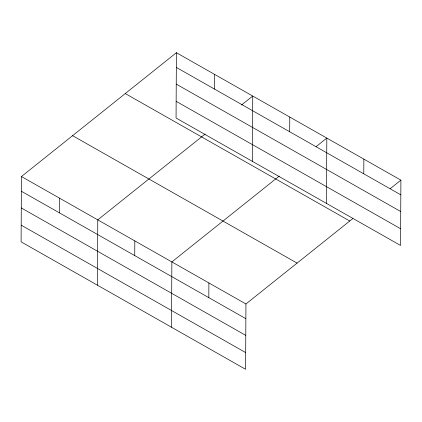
<?xml version="1.0" encoding="UTF-8"?>
<svg xmlns="http://www.w3.org/2000/svg" width="422" height="422" viewBox="0 0 422 422"><rect width="100%" height="100%" fill="white"/><g stroke="black" fill="none" stroke-linecap="round" stroke-linejoin="round"><path stroke-width="0.63" d="M176.401 52.708L176.058 118.023L400.557 245.456L400.9 180.141L176.401 52.708L21.443 176.544L21.1 241.859L245.599 369.292L245.942 303.977L352.834 218.554M59.528 212.91L59.607 198.208M97.429 285.188L97.772 219.873L205.171 134.038M134.739 255.6L134.813 240.899M171.517 327.24L171.859 261.925L279.258 176.095M208.821 297.652L208.901 282.951M214.487 89.074L214.566 74.372M252.388 161.352L252.731 96.037L241.479 105.025M289.698 131.764L289.772 117.063M326.475 203.404L326.813 138.089L316.078 146.671M363.78 173.817L363.859 159.115M390.16 188.724L400.9 180.141M176.322 67.409L400.821 194.843M176.238 84.11L400.736 211.549M176.143 101.322L400.647 228.756M125.265 93.573L349.764 221.007M72.579 135.678L297.077 263.112M21.443 176.544L245.942 303.977M21.364 191.245L245.868 318.679M21.279 207.946L245.778 335.384M21.19 225.158L245.688 352.592"/></g></svg>
